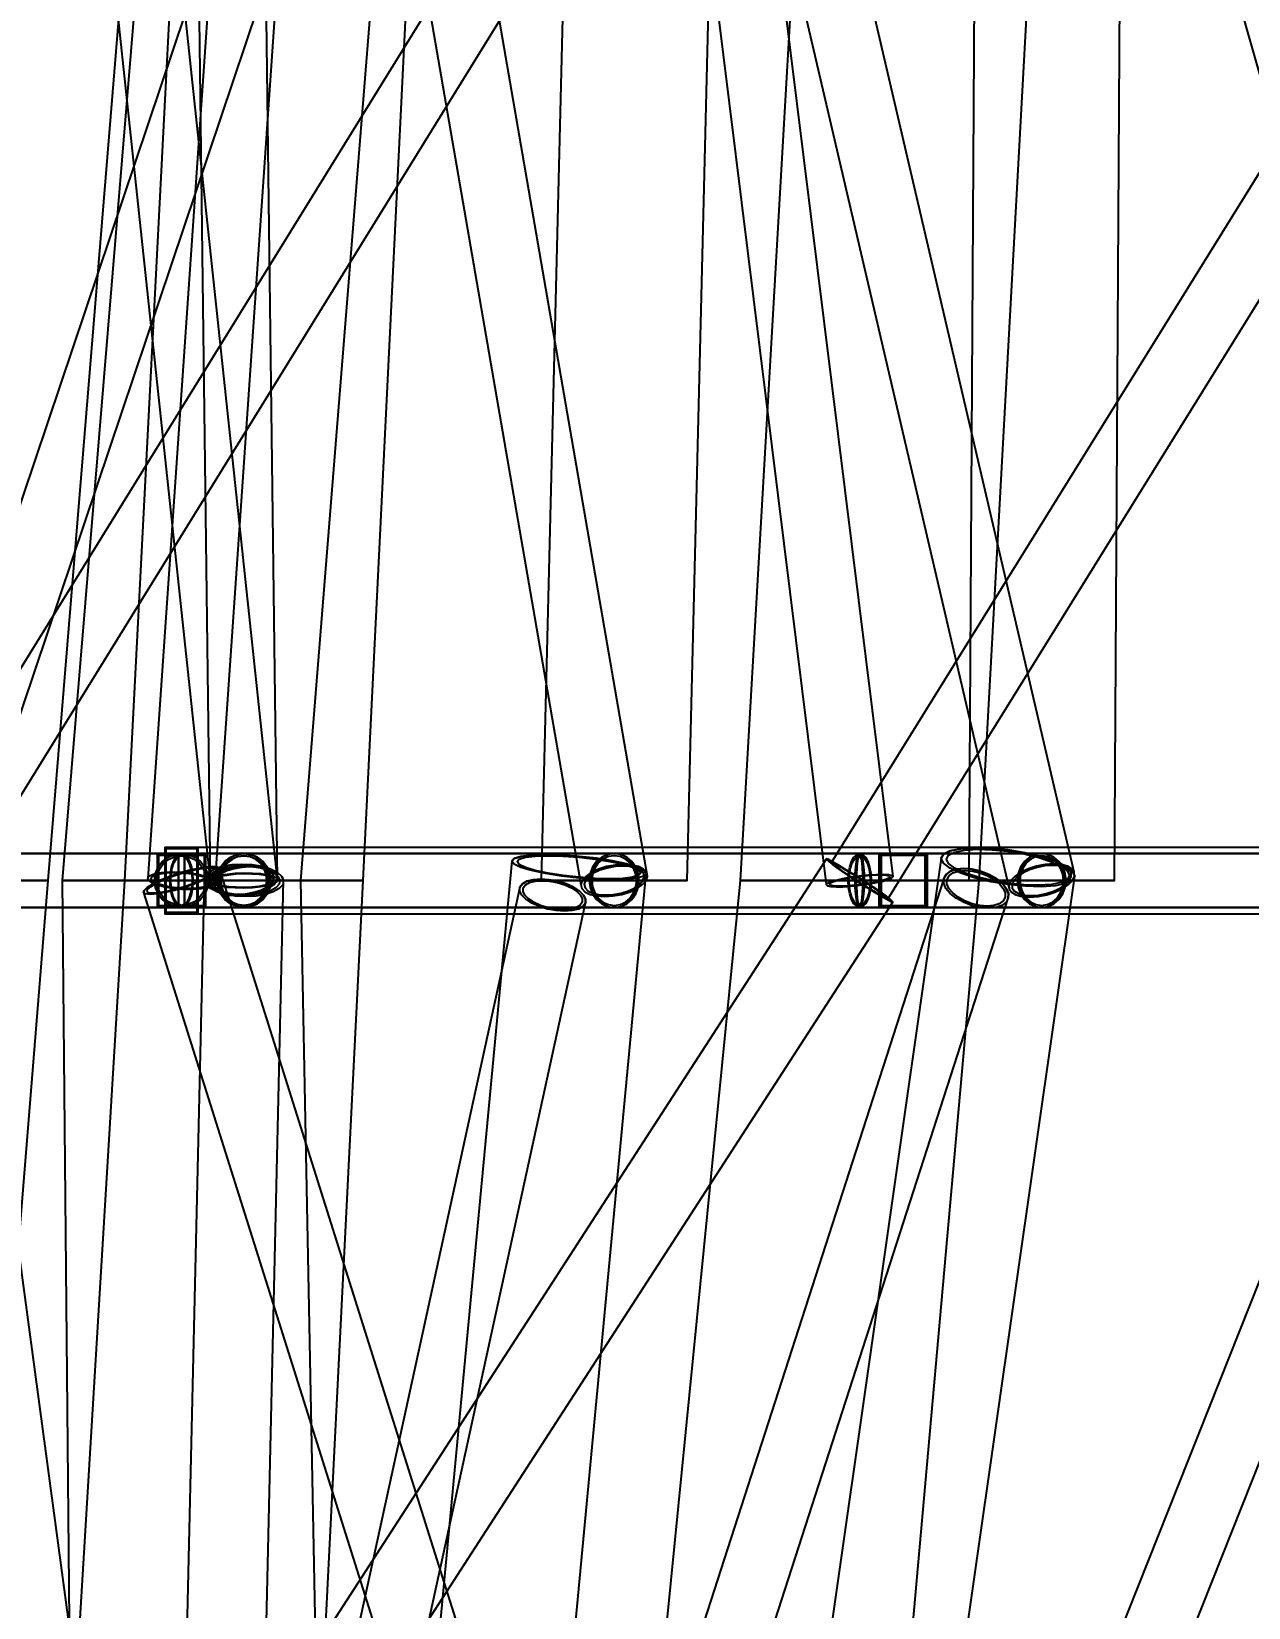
# Model space of a CAD drawing. Header units: millimetres. Extents: x -123812 to 252100, y -3000 to 639000.
# Drawn here: x -28749 to -19576, y 44520 to 56400 of the extents above; entities that cross this region are included whole.
import ezdxf

# ---------------------------------------------------------------- set-up
doc = ezdxf.new("R2010")
doc.units = ezdxf.units.MM
doc.layers.add('D-STR-DIM', color=7, linetype='Continuous', lineweight=13)
doc.layers.add('D-STR-STRC', color=7, linetype='Continuous', lineweight=25)
doc.styles.add('OpenSansCondensed-Light', font='OpenSansCondensed-Light.ttf')
doc.styles.add('TOWER_UNICODE', font='Arial Unicode.ttf')
doc.dimstyles.new('EZDXF', dxfattribs={"dimtxt": 0.25, "dimasz": 0.175, "dimexe": 0.375, "dimexo": 0.125, "dimgap": 0.1, "dimtad": 1, "dimlfac": 100, "dimzin": 12, "dimdsep": 46, "dimtxsty": 'OpenSansCondensed-Light', "dimblk": 'ARCHTICK', "dimcen": 2.5, "dimazin": 3, "dimtfac": 0.5, "dimtmove": 2, "dimatfit": 3})

# ---------------------------------------------------------------- blocks, each defined once
blk = doc.blocks.new('_ARCHTICK')
at = {"color": 0, "linetype": 'BYBLOCK', "const_width": 0.15}
blk.add_lwpolyline([(-0.5, -0.5), (0.5, 0.5)], dxfattribs=at)

msp = doc.modelspace()

# ---------------------------------------------------------------- linework, layer by layer
at = {"layer": 'D-STR-STRC'}
for points in [[(-21355.6, 75081.2), (-29764, 50081.2), (-29761, 50078.4), (-29741.8, 50070.3), (-29707.9, 50057.4), (-29661.4, 50040.6), (-29605.5, 50021), (-29544.1, 50000), (-29481.3, 49979), (-29421.4, 49959.4), (-29368.6, 49942.6), (-29326.3, 49929.7), (-29297.5, 49921.6), (-29284.1, 49918.8), (-20875.8, 74918.8)], [(-26148.6, 75016.4), (-27872.2, 50016.4), (-27863.6, 49999.2), (-27838.3, 49982.1), (-27798, 49966.3), (-27745.5, 49952.7), (-27684.4, 49942.4), (-27618.8, 49936), (-27553.2, 49933.9), (-27492.1, 49936.4), (-27439.6, 49943.1), (-27399.3, 49953.8), (-27374, 49967.6), (-27365.4, 49983.6), (-25641.8, 74983.6)], [(-27721.8, 74996.9), (-27402.4, 49996.9), (-27393.7, 49982.8), (-27368.4, 49969.8), (-27328, 49958.9), (-27275.4, 49950.8), (-27214.1, 49946.1), (-27148.4, 49945), (-27082.7, 49947.7), (-27021.4, 49953.9), (-26968.8, 49963.3), (-26928.5, 49975.2), (-26903.1, 49988.8), (-26894.4, 50003.1), (-27213.9, 75003.1)], [(-25863.1, 74969.3), (-22758.9, 49969.3), (-22750.3, 49961.1), (-22725.1, 49955.5), (-22685.1, 49952.9), (-22632.9, 49953.6), (-22572.1, 49957.4), (-22506.8, 49964.1), (-22441.6, 49973.3), (-22380.8, 49984.3), (-22328.6, 49996.3), (-22288.5, 50008.6), (-22263.3, 50020.3), (-22254.7, 50030.7), (-25358.9, 75030.7)], [(-29310.2, 49865.7), (-21588.6, 62365.7), (-21587.6, 62370.3), (-21601.2, 62383.7), (-21628.5, 62405.1), (-21667.7, 62432.9), (-21716, 62465.2), (-21770.3, 62500), (-21826.7, 62534.8), (-21881.5, 62567.1), (-21930.9, 62594.9), (-21971.6, 62616.3), (-22000.7, 62629.7), (-22016.3, 62634.3), (-29737.9, 50134.3)], [(-14968.4, 62634.5), (-22720.8, 50134.5), (-22721.1, 50129.9), (-22706.8, 50116.5), (-22678.8, 50095.1), (-22639.1, 50067.3), (-22590.4, 50034.8), (-22536, 50000), (-22479.6, 49965.2), (-22425.1, 49932.7), (-22376.1, 49904.9), (-22336.1, 49883.5), (-22307.6, 49870.1), (-22292.8, 49865.5), (-14540.4, 62365.5)], [(-28733.1, 62470.5), (-27400.6, 49970.5), (-27387.5, 49943), (-27358, 49919.5), (-27314.3, 49901.3), (-27259.2, 49890), (-27196.6, 49886.1), (-27130.8, 49890), (-27066.1, 49901.3), (-27007, 49919.5), (-26957.6, 49943), (-26921.1, 49970.5), (-26900.2, 50000), (-26896.2, 50029.5), (-28228.6, 62529.5)], [(-26768.8, 62468.8), (-24607.9, 49968.8), (-24601.1, 49939.7), (-24577.7, 49914.7), (-24539.2, 49895.5), (-24488.3, 49883.4), (-24428.5, 49879.3), (-24363.8, 49883.4), (-24298.6, 49895.5), (-24237.4, 49914.7), (-24184.3, 49939.7), (-24143, 49968.8), (-24116.3, 50000), (-24106, 50031.2), (-26266.9, 62531.2)], [(-24295.6, 62437), (-21380.8, 49937), (-21362.6, 49910.9), (-21328.9, 49890.8), (-21281.9, 49878.3), (-21225, 49874), (-21161.9, 49878.3), (-21097, 49890.8), (-21034.6, 49910.9), (-20979.2, 49937), (-20934.3, 49967.4), (-20903.1, 50000), (-20887.7, 50032.6), (-20889.2, 50063), (-23804, 62563)], [(-21304.2, 62435), (-17742.6, 49935), (-17728.8, 49908.1), (-17699.2, 49887.4), (-17655.8, 49874.4), (-17601.6, 49870), (-17540.3, 49874.4), (-17476.1, 49887.4), (-17413.3, 49908.1), (-17356.3, 49935), (-17308.8, 49966.4), (-17274.2, 50000), (-17254.8, 50033.6), (-17251.9, 50065), (-20813.5, 62565)], [(-30346.9, 37336.6), (-22256.1, 49836.6), (-22258.1, 49842.1), (-22277, 49858.5), (-22311.6, 49884.4), (-22359.5, 49918.3), (-22417.4, 49957.7), (-22481.4, 50000), (-22547.1, 50042.3), (-22610.1, 50081.7), (-22666.1, 50115.6), (-22711.2, 50141.5), (-22742.4, 50157.9), (-22757.5, 50163.4), (-30848.2, 37663.4)], [(-29524.1, 49796.8), (-22506.8, 49796.8), (-22497.2, 49803.7), (-22488.2, 49824), (-22480.5, 49856.3), (-22474.6, 49898.4), (-22470.8, 49947.4), (-22469.6, 50000), (-22470.8, 50052.6), (-22474.6, 50101.6), (-22480.5, 50143.7), (-22488.2, 50176), (-22497.2, 50196.3), (-22506.8, 50203.2), (-29524.1, 50203.2)], [(-29524.1, 49796.8), (-27148.4, 49796.8), (-27098.8, 49803.7), (-27052.6, 49824), (-27012.9, 49856.3), (-26982.5, 49898.4), (-26963.3, 49947.4), (-26956.8, 50000), (-26963.3, 50052.6), (-26982.5, 50101.6), (-27012.9, 50143.7), (-27052.6, 50176), (-27098.8, 50196.3), (-27148.4, 50203.2), (-29524.1, 50203.2)], [(-29524.1, 49796.8), (-27148.4, 49796.8), (-27098.8, 49803.7), (-27052.6, 49824), (-27012.9, 49856.3), (-26982.5, 49898.4), (-26963.3, 49947.4), (-26956.8, 50000), (-26963.3, 50052.6), (-26982.5, 50101.6), (-27012.9, 50143.7), (-27052.6, 50176), (-27098.8, 50196.3), (-27148.4, 50203.2), (-29524.1, 50203.2)], [(-29524.1, 49796.8), (-22506.8, 49796.8), (-22497.2, 49803.7), (-22488.2, 49824), (-22480.5, 49856.3), (-22474.6, 49898.4), (-22470.8, 49947.4), (-22469.6, 50000), (-22470.8, 50052.6), (-22474.6, 50101.6), (-22480.5, 50143.7), (-22488.2, 50176), (-22497.2, 50196.3), (-22506.8, 50203.2), (-29524.1, 50203.2)], [(-25303, 37453.6), (-24116.4, 50053.6), (-24133.7, 50076.5), (-24184.2, 50100.9), (-24264.6, 50125.3), (-24369.4, 50148), (-24491.3, 50167.4), (-24622.3, 50182.2), (-24753.2, 50191.4), (-24875.2, 50194.3), (-24979.9, 50190.9), (-25060.3, 50181.3), (-25110.8, 50166.1), (-25128.1, 50146.4), (-26314.6, 37546.4)], [(-22687.7, 37432.8), (-20885.7, 50032.8), (-20902.8, 50068.9), (-20953.1, 50107.1), (-21033.1, 50144.8), (-21137.3, 50179.5), (-21258.6, 50208.8), (-21388.9, 50230.6), (-21519.1, 50243.6), (-21640.5, 50246.7), (-21744.7, 50239.9), (-21824.7, 50223.5), (-21875, 50198.7), (-21892.1, 50167.2), (-23694.1, 37567.2)], [(-22686, 37577.4), (-17786.2, 49906.2), (-17786.2, 49945.5), (-17802.5, 49987.7), (-17834, 50029.9), (-17878.6, 50069.2), (-17933.3, 50103), (-17994.3, 50128.9), (-18057.5, 50145.2), (-18118.5, 50150.7), (-18173.2, 50145.2), (-18217.9, 50128.9), (-18249.5, 50103), (-18265.9, 50069.2), (-23165.7, 37740.4)], [(-15185.2, 50203.2), (-22506.8, 50203.2), (-22514, 50196.3), (-22520.6, 50176), (-22526.3, 50143.7), (-22530.7, 50101.6), (-22533.5, 50052.6), (-22534.4, 50000), (-22533.5, 49947.4), (-22530.7, 49898.4), (-22526.3, 49856.3), (-22520.6, 49824), (-22514, 49803.7), (-22506.8, 49796.8), (-15185.2, 49796.8)], [(-17497.3, 50203.2), (-21135, 50203.2), (-21181.3, 50196.3), (-21224.4, 50176), (-21261.4, 50143.7), (-21289.8, 50101.6), (-21307.7, 50052.6), (-21313.8, 50000), (-21307.7, 49947.4), (-21289.8, 49898.4), (-21261.4, 49856.3), (-21224.4, 49824), (-21181.3, 49803.7), (-21135, 49796.8), (-17497.3, 49796.8)], [(-27543.3, 37533.7), (-29226.3, 50033.7), (-29236.8, 50065), (-29266.9, 50092), (-29314.5, 50112.6), (-29376.4, 50125.6), (-29448.4, 50130.1), (-29525.5, 50125.6), (-29602.5, 50112.6), (-29674.2, 50092), (-29735.7, 50065), (-29782.7, 50033.7), (-29812.1, 50000), (-29821.8, 49966.3), (-28138.8, 37466.3)], [(-23396.8, 37591.1), (-27333, 50091.1), (-27348.5, 50101.6), (-27382.4, 50105.2), (-27432.5, 50101.6), (-27495.2, 50091.1), (-27566.3, 50074.4), (-27641.1, 50052.6), (-27714.3, 50027.2), (-27781, 50000), (-27836.6, 49972.8), (-27877.4, 49947.4), (-27900.6, 49925.6), (-27904.6, 49908.9), (-23968.4, 37408.9)], [(-27137, 37500), (-26848.8, 50000), (-26862.7, 50031.4), (-26896.1, 50060.7), (-26946.7, 50085.9), (-27011, 50105.2), (-27084.7, 50117.3), (-27162.7, 50121.4), (-27239.7, 50117.3), (-27310.6, 50105.2), (-27370.4, 50085.9), (-27415, 50060.7), (-27441.5, 50031.4), (-27448, 50000), (-27736.2, 37500)], [(-25333.9, 37635.3), (-21386.4, 49866.5), (-21385.9, 49902.4), (-21401.9, 49940.9), (-21433.4, 49979.4), (-21478.3, 50015.3), (-21533.5, 50046.1), (-21595.1, 50069.8), (-21659.1, 50084.6), (-21721.1, 50089.7), (-21776.8, 50084.6), (-21822.4, 50069.8), (-21854.9, 50046.1), (-21872, 50015.3), (-25819.5, 37784.1)], [(-27212.7, 37739.6), (-24574.4, 49829.1), (-24572.9, 49858.3), (-24588.4, 49889.5), (-24619.6, 49920.8), (-24664.6, 49949.9), (-24720.2, 49975), (-24782.7, 49994.2), (-24847.7, 50006.2), (-24910.9, 50010.3), (-24968, 50006.2), (-25015.1, 49994.2), (-25048.9, 49975), (-25067.1, 49949.9), (-27705.4, 37860.4)]]:
    msp.add_lwpolyline(points, dxfattribs=at)
for points in [[(-30424.1, 50000), (-28624.1, 50000), (-27597.3, 62500), (-29364.3, 62500)], [(-28518.8, 50000), (-26718.8, 50000), (-25716.3, 62500), (-27483.3, 62500)], [(-28048.4, 50000), (-26248.4, 50000), (-25634.4, 62500), (-27401.3, 62500)], [(-24906.9, 50000), (-23806.9, 50000), (-23501, 62500), (-24598.6, 62500)], [(-23406.8, 50000), (-21606.8, 50000), (-20919, 62500), (-22686, 62500)], [(-21685, 50000), (-20585, 50000), (-20510, 62500), (-21607.7, 62500)], [(-29531.5, 49800), (-13819.9, 49800), (-13819.9, 50200), (-29531.5, 50200)], [(-27821.3, 50000), (-27814.4, 49947.4), (-27794.2, 49898.4), (-27762, 49856.3), (-27720.1, 49824), (-27671.2, 49803.7), (-27618.8, 49796.8), (-27148.4, 49796.8), (-27096, 49803.7), (-27047.2, 49824), (-27005.2, 49856.3), (-26973, 49898.4), (-26952.8, 49947.4), (-26945.9, 50000), (-26952.8, 50052.6), (-26973, 50101.6), (-27005.2, 50143.7), (-27047.2, 50176), (-27096, 50196.3), (-27148.4, 50203.2), (-27618.8, 50203.2), (-27671.2, 50196.3), (-27720.1, 50176), (-27762, 50143.7), (-27794.2, 50101.6), (-27814.4, 50052.6)], [(-27416.3, 50000), (-27423.2, 49947.4), (-27443.4, 49898.4), (-27475.6, 49856.3), (-27517.6, 49824), (-27566.4, 49803.7), (-27618.8, 49796.8), (-27671.2, 49803.7), (-27720.1, 49824), (-27762, 49856.3), (-27794.2, 49898.4), (-27814.4, 49947.4), (-27821.3, 50000), (-27814.4, 50052.6), (-27794.2, 50101.6), (-27762, 50143.7), (-27720.1, 50176), (-27671.2, 50196.3), (-27618.8, 50203.2), (-27566.4, 50196.3), (-27517.6, 50176), (-27475.6, 50143.7), (-27443.4, 50101.6), (-27423.2, 50052.6)], [(-27432.3, 50000), (-27438.6, 49951.5), (-27457.3, 49906.4), (-27486.9, 49867.6), (-27525.5, 49837.9), (-27570.5, 49819.2), (-27618.8, 49812.8), (-27667.1, 49819.2), (-27712.1, 49837.9), (-27750.7, 49867.6), (-27780.4, 49906.4), (-27799, 49951.5), (-27805.4, 50000), (-27799, 50048.5), (-27780.4, 50093.6), (-27750.7, 50132.4), (-27712.1, 50162.1), (-27667.1, 50180.8), (-27618.8, 50187.2), (-27570.5, 50180.8), (-27525.5, 50162.1), (-27486.9, 50132.4), (-27457.3, 50093.6), (-27438.6, 50048.5)], [(-27802.8, 49800), (-21994.9, 49800), (-21994.9, 50200), (-27802.8, 50200)], [(-27434.8, 50200), (-27802.8, 50200), (-27802.8, 49800), (-27434.8, 49800)], [(-27445.8, 50188), (-27791.8, 50188), (-27791.8, 49812), (-27445.8, 49812)], [(-27743.8, 49750), (-5244.4, 49750), (-5244.4, 50250), (-27743.8, 50250)], [(-27493.8, 50250), (-27743.8, 50250), (-27743.8, 49750), (-27493.8, 49750)], [(-27499.8, 50238), (-27737.8, 50238), (-27737.8, 49762), (-27499.8, 49762)], [(-27705.4, 50000), (-27702.5, 49947.4), (-27693.8, 49898.4), (-27680, 49856.3), (-27662.1, 49824), (-27641.2, 49803.7), (-27618.8, 49796.8), (-22506.8, 49796.8), (-22484.4, 49803.7), (-22463.5, 49824), (-22445.6, 49856.3), (-22431.8, 49898.4), (-22423.2, 49947.4), (-22420.2, 50000), (-22423.2, 50052.6), (-22431.8, 50101.6), (-22445.6, 50143.7), (-22463.5, 50176), (-22484.4, 50196.3), (-22506.8, 50203.2), (-27618.8, 50203.2), (-27641.2, 50196.3), (-27662.1, 50176), (-27680, 50143.7), (-27693.8, 50101.6), (-27702.5, 50052.6)], [(-27532.2, 50000), (-27535.2, 49947.4), (-27543.8, 49898.4), (-27557.6, 49856.3), (-27575.5, 49824), (-27596.4, 49803.7), (-27618.8, 49796.8), (-27641.2, 49803.7), (-27662.1, 49824), (-27680, 49856.3), (-27693.8, 49898.4), (-27702.5, 49947.4), (-27705.4, 50000), (-27702.5, 50052.6), (-27693.8, 50101.6), (-27680, 50143.7), (-27662.1, 50176), (-27641.2, 50196.3), (-27618.8, 50203.2), (-27596.4, 50196.3), (-27575.5, 50176), (-27557.6, 50143.7), (-27543.8, 50101.6), (-27535.2, 50052.6)], [(-27539, 50000), (-27541.7, 49951.5), (-27549.7, 49906.4), (-27562.4, 49867.6), (-27578.9, 49837.9), (-27598.2, 49819.2), (-27618.8, 49812.8), (-27639.5, 49819.2), (-27658.7, 49837.9), (-27675.2, 49867.6), (-27687.9, 49906.4), (-27695.9, 49951.5), (-27698.6, 50000), (-27695.9, 50048.5), (-27687.9, 50093.6), (-27675.2, 50132.4), (-27658.7, 50162.1), (-27639.5, 50180.8), (-27618.8, 50187.2), (-27598.2, 50180.8), (-27578.9, 50162.1), (-27562.4, 50132.4), (-27549.7, 50093.6), (-27541.7, 50048.5)], [(-27643, 49800), (-13803.1, 49800), (-13803.1, 50200), (-27643, 50200)], [(-27594.6, 50200), (-27643, 50200), (-27643, 49800), (-27594.6, 49800)], [(-27596.1, 50188), (-27641.6, 50188), (-27641.6, 49812), (-27596.1, 49812)], [(-26945.9, 50000), (-26952.8, 49947.4), (-26973, 49898.4), (-27005.2, 49856.3), (-27047.2, 49824), (-27096, 49803.7), (-27148.4, 49796.8), (-27200.8, 49803.7), (-27249.7, 49824), (-27291.6, 49856.3), (-27323.8, 49898.4), (-27344, 49947.4), (-27350.9, 50000), (-27344, 50052.6), (-27323.8, 50101.6), (-27291.6, 50143.7), (-27249.7, 50176), (-27200.8, 50196.3), (-27148.4, 50203.2), (-27096, 50196.3), (-27047.2, 50176), (-27005.2, 50143.7), (-26973, 50101.6), (-26952.8, 50052.6)], [(-27340, 50000), (-27333.5, 49947.4), (-27314.4, 49898.4), (-27283.9, 49856.3), (-27244.2, 49824), (-27198, 49803.7), (-27148.4, 49796.8), (-27098.8, 49803.7), (-27052.6, 49824), (-27012.9, 49856.3), (-26982.5, 49898.4), (-26963.3, 49947.4), (-26956.8, 50000), (-26963.3, 50052.6), (-26982.5, 50101.6), (-27012.9, 50143.7), (-27052.6, 50176), (-27098.8, 50196.3), (-27148.4, 50203.2), (-27198, 50196.3), (-27244.2, 50176), (-27283.9, 50143.7), (-27314.4, 50101.6), (-27333.5, 50052.6)], [(-27340, 50000), (-27333.5, 49947.4), (-27314.4, 49898.4), (-27283.9, 49856.3), (-27244.2, 49824), (-27198, 49803.7), (-27148.4, 49796.8), (-27098.8, 49803.7), (-27052.6, 49824), (-27012.9, 49856.3), (-26982.5, 49898.4), (-26963.3, 49947.4), (-26956.8, 50000), (-26963.3, 50052.6), (-26982.5, 50101.6), (-27012.9, 50143.7), (-27052.6, 50176), (-27098.8, 50196.3), (-27148.4, 50203.2), (-27198, 50196.3), (-27244.2, 50176), (-27283.9, 50143.7), (-27314.4, 50101.6), (-27333.5, 50052.6)], [(-27336.6, 50000), (-27330.1, 49947.4), (-27311.3, 49898.4), (-27281.4, 49856.3), (-27242.5, 49824), (-27197.1, 49803.7), (-27148.4, 49796.8), (-24356.9, 49796.8), (-24308.2, 49803.7), (-24262.9, 49824), (-24223.9, 49856.3), (-24194, 49898.4), (-24175.2, 49947.4), (-24168.8, 50000), (-24175.2, 50052.6), (-24194, 50101.6), (-24223.9, 50143.7), (-24262.9, 50176), (-24308.2, 50196.3), (-24356.9, 50203.2), (-27148.4, 50203.2), (-27197.1, 50196.3), (-27242.5, 50176), (-27281.4, 50143.7), (-27311.3, 50101.6), (-27330.1, 50052.6)], [(-27336.6, 50000), (-27330.1, 49947.4), (-27311.3, 49898.4), (-27281.4, 49856.3), (-27242.5, 49824), (-27197.1, 49803.7), (-27148.4, 49796.8), (-27099.7, 49803.7), (-27054.3, 49824), (-27015.4, 49856.3), (-26985.5, 49898.4), (-26966.7, 49947.4), (-26960.3, 50000), (-26966.7, 50052.6), (-26985.5, 50101.6), (-27015.4, 50143.7), (-27054.3, 50176), (-27099.7, 50196.3), (-27148.4, 50203.2), (-27197.1, 50196.3), (-27242.5, 50176), (-27281.4, 50143.7), (-27311.3, 50101.6), (-27330.1, 50052.6)], [(-26961.9, 50000), (-26968.2, 49951.5), (-26986.8, 49906.4), (-27016.5, 49867.6), (-27055.1, 49837.9), (-27100.1, 49819.2), (-27148.4, 49812.8), (-27196.7, 49819.2), (-27241.7, 49837.9), (-27280.3, 49867.6), (-27310, 49906.4), (-27328.6, 49951.5), (-27335, 50000), (-27328.6, 50048.5), (-27310, 50093.6), (-27280.3, 50132.4), (-27241.7, 50162.1), (-27196.7, 50180.8), (-27148.4, 50187.2), (-27100.1, 50180.8), (-27055.1, 50162.1), (-27016.5, 50132.4), (-26986.8, 50093.6), (-26968.2, 50048.5)], [(-27324.9, 50000), (-27318.9, 49951.5), (-27301.3, 49906.4), (-27273.2, 49867.6), (-27236.7, 49837.9), (-27194.1, 49819.2), (-27148.4, 49812.8), (-27102.7, 49819.2), (-27060.1, 49837.9), (-27023.6, 49867.6), (-26995.5, 49906.4), (-26977.9, 49951.5), (-26971.9, 50000), (-26977.9, 50048.5), (-26995.5, 50093.6), (-27023.6, 50132.4), (-27060.1, 50162.1), (-27102.7, 50180.8), (-27148.4, 50187.2), (-27194.1, 50180.8), (-27236.7, 50162.1), (-27273.2, 50132.4), (-27301.3, 50093.6), (-27318.9, 50048.5)], [(-27324.9, 50000), (-27318.9, 49951.5), (-27301.3, 49906.4), (-27273.2, 49867.6), (-27236.7, 49837.9), (-27194.1, 49819.2), (-27148.4, 49812.8), (-27102.7, 49819.2), (-27060.1, 49837.9), (-27023.6, 49867.6), (-26995.5, 49906.4), (-26977.9, 49951.5), (-26971.9, 50000), (-26977.9, 50048.5), (-26995.5, 50093.6), (-27023.6, 50132.4), (-27060.1, 50162.1), (-27102.7, 50180.8), (-27148.4, 50187.2), (-27194.1, 50180.8), (-27236.7, 50162.1), (-27273.2, 50132.4), (-27301.3, 50093.6), (-27318.9, 50048.5)], [(-27321.7, 50000), (-27315.8, 49951.5), (-27298.5, 49906.4), (-27271, 49867.6), (-27235.1, 49837.9), (-27193.3, 49819.2), (-27148.4, 49812.8), (-27103.5, 49819.2), (-27061.7, 49837.9), (-27025.8, 49867.6), (-26998.3, 49906.4), (-26981, 49951.5), (-26975.1, 50000), (-26981, 50048.5), (-26998.3, 50093.6), (-27025.8, 50132.4), (-27061.7, 50162.1), (-27103.5, 50180.8), (-27148.4, 50187.2), (-27193.3, 50180.8), (-27235.1, 50162.1), (-27271, 50132.4), (-27298.5, 50093.6), (-27315.8, 50048.5)], [(-24622.3, 50017.8), (-24753.2, 50032.6), (-24875.2, 50052), (-24979.9, 50074.7), (-25060.3, 50099.1), (-25110.8, 50123.5), (-25128.1, 50146.4), (-25110.8, 50166.1), (-25060.3, 50181.3), (-24979.9, 50190.9), (-24875.2, 50194.3), (-24753.2, 50191.4), (-24622.3, 50182.2), (-24491.3, 50167.4), (-24369.4, 50148), (-24264.6, 50125.3), (-24184.2, 50100.9), (-24133.7, 50076.5), (-24116.4, 50053.6), (-24133.7, 50033.9), (-24184.2, 50018.7), (-24264.6, 50009.1), (-24369.4, 50005.7), (-24491.3, 50008.6)], [(-24622.3, 50024.3), (-24742.9, 50037.9), (-24855.3, 50055.8), (-24951.8, 50076.7), (-25025.8, 50099.2), (-25072.4, 50121.7), (-25088.3, 50142.7), (-25072.4, 50160.9), (-25025.8, 50174.9), (-24951.8, 50183.7), (-24855.3, 50186.9), (-24742.9, 50184.2), (-24622.3, 50175.7), (-24501.7, 50162.1), (-24389.3, 50144.2), (-24292.8, 50123.3), (-24218.7, 50100.8), (-24172.1, 50078.3), (-24156.3, 50057.3), (-24172.1, 50039.1), (-24218.7, 50025.1), (-24292.8, 50016.3), (-24389.3, 50013.1), (-24501.7, 50015.8)], [(-24545.1, 50000), (-24538.7, 49947.4), (-24519.9, 49898.4), (-24490, 49856.3), (-24451, 49824), (-24405.6, 49803.7), (-24356.9, 49796.8), (-24308.2, 49803.7), (-24262.9, 49824), (-24223.9, 49856.3), (-24194, 49898.4), (-24175.2, 49947.4), (-24168.8, 50000), (-24175.2, 50052.6), (-24194, 50101.6), (-24223.9, 50143.7), (-24262.9, 50176), (-24308.2, 50196.3), (-24356.9, 50203.2), (-24405.6, 50196.3), (-24451, 50176), (-24490, 50143.7), (-24519.9, 50101.6), (-24538.7, 50052.6)], [(-24540.8, 50000), (-24534.5, 49947.4), (-24516.2, 49898.4), (-24486.9, 49856.3), (-24448.9, 49824), (-24404.5, 49803.7), (-24356.9, 49796.8), (-21135, 49796.8), (-21087.4, 49803.7), (-21043.1, 49824), (-21005, 49856.3), (-20975.8, 49898.4), (-20957.4, 49947.4), (-20951.2, 50000), (-20957.4, 50052.6), (-20975.8, 50101.6), (-21005, 50143.7), (-21043.1, 50176), (-21087.4, 50196.3), (-21135, 50203.2), (-24356.9, 50203.2), (-24404.5, 50196.3), (-24448.9, 50176), (-24486.9, 50143.7), (-24516.2, 50101.6), (-24534.5, 50052.6)], [(-24540.8, 50000), (-24534.5, 49947.4), (-24516.2, 49898.4), (-24486.9, 49856.3), (-24448.9, 49824), (-24404.5, 49803.7), (-24356.9, 49796.8), (-24309.4, 49803.7), (-24265, 49824), (-24226.9, 49856.3), (-24197.7, 49898.4), (-24179.4, 49947.4), (-24173.1, 50000), (-24179.4, 50052.6), (-24197.7, 50101.6), (-24226.9, 50143.7), (-24265, 50176), (-24309.4, 50196.3), (-24356.9, 50203.2), (-24404.5, 50196.3), (-24448.9, 50176), (-24486.9, 50143.7), (-24516.2, 50101.6), (-24534.5, 50052.6)], [(-24530.3, 50000), (-24524.4, 49951.5), (-24507.1, 49906.4), (-24479.5, 49867.6), (-24443.6, 49837.9), (-24401.8, 49819.2), (-24356.9, 49812.8), (-24312.1, 49819.2), (-24270.3, 49837.9), (-24234.4, 49867.6), (-24206.8, 49906.4), (-24189.5, 49951.5), (-24183.6, 50000), (-24189.5, 50048.5), (-24206.8, 50093.6), (-24234.4, 50132.4), (-24270.3, 50162.1), (-24312.1, 50180.8), (-24356.9, 50187.2), (-24401.8, 50180.8), (-24443.6, 50162.1), (-24479.5, 50132.4), (-24507.1, 50093.6), (-24524.4, 50048.5)], [(-24526.3, 50000), (-24520.5, 49951.5), (-24503.6, 49906.4), (-24476.7, 49867.6), (-24441.6, 49837.9), (-24400.8, 49819.2), (-24356.9, 49812.8), (-24313.1, 49819.2), (-24272.3, 49837.9), (-24237.2, 49867.6), (-24210.3, 49906.4), (-24193.3, 49951.5), (-24187.6, 50000), (-24193.3, 50048.5), (-24210.3, 50093.6), (-24237.2, 50132.4), (-24272.3, 50162.1), (-24313.1, 50180.8), (-24356.9, 50187.2), (-24400.8, 50180.8), (-24441.6, 50162.1), (-24476.7, 50132.4), (-24503.6, 50093.6), (-24520.5, 50048.5)], [(-22532.2, 50000), (-22466.5, 49957.7), (-22403.5, 49918.3), (-22347.5, 49884.4), (-22302.4, 49858.5), (-22271.3, 49842.1), (-22256.1, 49836.6), (-22258.1, 49842.1), (-22277, 49858.5), (-22311.6, 49884.4), (-22359.5, 49918.3), (-22417.4, 49957.7), (-22481.4, 50000), (-22547.1, 50042.3), (-22610.1, 50081.7), (-22666.1, 50115.6), (-22711.2, 50141.5), (-22742.4, 50157.9), (-22757.5, 50163.4), (-22755.5, 50157.9), (-22736.6, 50141.5), (-22702.1, 50115.6), (-22654.2, 50081.7), (-22596.3, 50042.3)], [(-22529.9, 50000), (-22470.3, 49961.7), (-22413.1, 49925.9), (-22362.4, 49895.2), (-22321.5, 49871.7), (-22293.3, 49856.9), (-22279.5, 49851.8), (-22281.3, 49856.9), (-22298.5, 49871.7), (-22329.8, 49895.2), (-22373.2, 49925.9), (-22425.7, 49961.7), (-22483.8, 50000), (-22543.4, 50038.3), (-22600.5, 50074.1), (-22651.2, 50104.8), (-22692.1, 50128.3), (-22720.4, 50143.1), (-22734.1, 50148.2), (-22732.3, 50143.1), (-22715.2, 50128.3), (-22683.8, 50104.8), (-22640.4, 50074.1), (-22587.9, 50038.3)], [(-22536, 50000), (-22479.6, 49965.2), (-22425.1, 49932.7), (-22376.1, 49904.9), (-22336.1, 49883.5), (-22307.6, 49870.1), (-22292.8, 49865.5), (-22292.5, 49870.1), (-22306.9, 49883.5), (-22334.8, 49904.9), (-22374.5, 49932.7), (-22423.2, 49965.2), (-22477.6, 50000), (-22534, 50034.8), (-22588.5, 50067.3), (-22637.5, 50095.1), (-22677.6, 50116.5), (-22706, 50129.9), (-22720.8, 50134.5), (-22721.1, 50129.9), (-22706.8, 50116.5), (-22678.8, 50095.1), (-22639.1, 50067.3), (-22590.4, 50034.8)], [(-22420.2, 50000), (-22423.2, 49947.4), (-22431.8, 49898.4), (-22445.6, 49856.3), (-22463.5, 49824), (-22484.4, 49803.7), (-22506.8, 49796.8), (-22529.2, 49803.7), (-22550.1, 49824), (-22568, 49856.3), (-22581.8, 49898.4), (-22590.5, 49947.4), (-22593.4, 50000), (-22590.5, 50052.6), (-22581.8, 50101.6), (-22568, 50143.7), (-22550.1, 50176), (-22529.2, 50196.3), (-22506.8, 50203.2), (-22484.4, 50196.3), (-22463.5, 50176), (-22445.6, 50143.7), (-22431.8, 50101.6), (-22423.2, 50052.6)], [(-22427, 50000), (-22429.8, 49951.5), (-22437.7, 49906.4), (-22450.4, 49867.6), (-22466.9, 49837.9), (-22486.2, 49819.2), (-22506.8, 49812.8), (-22527.5, 49819.2), (-22546.7, 49837.9), (-22563.2, 49867.6), (-22575.9, 49906.4), (-22583.9, 49951.5), (-22586.6, 50000), (-22583.9, 50048.5), (-22575.9, 50093.6), (-22563.2, 50132.4), (-22546.7, 50162.1), (-22527.5, 50180.8), (-22506.8, 50187.2), (-22486.2, 50180.8), (-22466.9, 50162.1), (-22450.4, 50132.4), (-22437.7, 50093.6), (-22429.8, 50048.5)], [(-22544.1, 50000), (-22542.8, 49947.4), (-22539.1, 49898.4), (-22533.1, 49856.3), (-22525.4, 49824), (-22516.5, 49803.7), (-22506.8, 49796.8), (-22497.2, 49803.7), (-22488.2, 49824), (-22480.5, 49856.3), (-22474.6, 49898.4), (-22470.8, 49947.4), (-22469.6, 50000), (-22470.8, 50052.6), (-22474.6, 50101.6), (-22480.5, 50143.7), (-22488.2, 50176), (-22497.2, 50196.3), (-22506.8, 50203.2), (-22516.5, 50196.3), (-22525.4, 50176), (-22533.1, 50143.7), (-22539.1, 50101.6), (-22542.8, 50052.6)], [(-22544.1, 50000), (-22542.8, 49947.4), (-22539.1, 49898.4), (-22533.1, 49856.3), (-22525.4, 49824), (-22516.5, 49803.7), (-22506.8, 49796.8), (-22497.2, 49803.7), (-22488.2, 49824), (-22480.5, 49856.3), (-22474.6, 49898.4), (-22470.8, 49947.4), (-22469.6, 50000), (-22470.8, 50052.6), (-22474.6, 50101.6), (-22480.5, 50143.7), (-22488.2, 50176), (-22497.2, 50196.3), (-22506.8, 50203.2), (-22516.5, 50196.3), (-22525.4, 50176), (-22533.1, 50143.7), (-22539.1, 50101.6), (-22542.8, 50052.6)], [(-22541.1, 50000), (-22540, 49951.5), (-22536.5, 49906.4), (-22531.1, 49867.6), (-22524, 49837.9), (-22515.7, 49819.2), (-22506.8, 49812.8), (-22497.9, 49819.2), (-22489.7, 49837.9), (-22482.6, 49867.6), (-22477.1, 49906.4), (-22473.7, 49951.5), (-22472.5, 50000), (-22473.7, 50048.5), (-22477.1, 50093.6), (-22482.6, 50132.4), (-22489.7, 50162.1), (-22497.9, 50180.8), (-22506.8, 50187.2), (-22515.7, 50180.8), (-22524, 50162.1), (-22531.1, 50132.4), (-22536.5, 50093.6), (-22540, 50048.5)], [(-22541.1, 50000), (-22540, 49951.5), (-22536.5, 49906.4), (-22531.1, 49867.6), (-22524, 49837.9), (-22515.7, 49819.2), (-22506.8, 49812.8), (-22497.9, 49819.2), (-22489.7, 49837.9), (-22482.6, 49867.6), (-22477.1, 49906.4), (-22473.7, 49951.5), (-22472.5, 50000), (-22473.7, 50048.5), (-22477.1, 50093.6), (-22482.6, 50132.4), (-22489.7, 50162.1), (-22497.9, 50180.8), (-22506.8, 50187.2), (-22515.7, 50180.8), (-22524, 50162.1), (-22531.1, 50132.4), (-22536.5, 50093.6), (-22540, 50048.5)], [(-22534.4, 50000), (-22533.5, 49947.4), (-22530.7, 49898.4), (-22526.3, 49856.3), (-22520.6, 49824), (-22514, 49803.7), (-22506.8, 49796.8), (-22499.7, 49803.7), (-22493, 49824), (-22487.3, 49856.3), (-22482.9, 49898.4), (-22480.2, 49947.4), (-22479.2, 50000), (-22480.2, 50052.6), (-22482.9, 50101.6), (-22487.3, 50143.7), (-22493, 50176), (-22499.7, 50196.3), (-22506.8, 50203.2), (-22514, 50196.3), (-22520.6, 50176), (-22526.3, 50143.7), (-22530.7, 50101.6), (-22533.5, 50052.6)], [(-22532.2, 50000), (-22531.4, 49951.5), (-22528.8, 49906.4), (-22524.8, 49867.6), (-22519.5, 49837.9), (-22513.4, 49819.2), (-22506.8, 49812.8), (-22500.2, 49819.2), (-22494.1, 49837.9), (-22488.8, 49867.6), (-22484.8, 49906.4), (-22482.3, 49951.5), (-22481.4, 50000), (-22482.3, 50048.5), (-22484.8, 50093.6), (-22488.8, 50132.4), (-22494.1, 50162.1), (-22500.2, 50180.8), (-22506.8, 50187.2), (-22513.4, 50180.8), (-22519.5, 50162.1), (-22524.8, 50132.4), (-22528.8, 50093.6), (-22531.4, 50048.5)], [(-21994.9, 50200), (-22363, 50200), (-22363, 49800), (-21994.9, 49800)], [(-22354.8, 49800), (-15416.1, 49800), (-15416.1, 50200), (-22354.8, 50200)], [(-22003.1, 50200), (-22354.8, 50200), (-22354.8, 49800), (-22003.1, 49800)], [(-22006, 50188), (-22351.9, 50188), (-22351.9, 49812), (-22006, 49812)], [(-22013.6, 50188), (-22344.3, 50188), (-22344.3, 49812), (-22013.6, 49812)], [(-21388.9, 49969.4), (-21519.1, 49991.2), (-21640.5, 50020.5), (-21744.7, 50055.2), (-21824.7, 50092.9), (-21875, 50131.1), (-21892.1, 50167.2), (-21875, 50198.7), (-21824.7, 50223.5), (-21744.7, 50239.9), (-21640.5, 50246.7), (-21519.1, 50243.6), (-21388.9, 50230.6), (-21258.6, 50208.8), (-21137.3, 50179.5), (-21033.1, 50144.8), (-20953.1, 50107.1), (-20902.8, 50068.9), (-20885.7, 50032.8), (-20902.8, 50001.3), (-20953.1, 49976.5), (-21033.1, 49960.1), (-21137.3, 49953.3), (-21258.6, 49956.4)], [(-21388.9, 49979.7), (-21508.9, 49999.8), (-21620.7, 50026.8), (-21716.7, 50058.7), (-21790.4, 50093.5), (-21836.7, 50128.7), (-21852.5, 50161.9), (-21836.7, 50191), (-21790.4, 50213.8), (-21716.7, 50228.9), (-21620.7, 50235.2), (-21508.9, 50232.3), (-21388.9, 50220.3), (-21268.9, 50200.2), (-21157.1, 50173.2), (-21061.1, 50141.3), (-20987.4, 50106.5), (-20941.1, 50071.3), (-20925.3, 50038.1), (-20941.1, 50009), (-20987.4, 49986.2), (-21061.1, 49971.1), (-21157.1, 49964.8), (-21268.9, 49967.7)], [(-21318.8, 50000), (-21312.6, 49947.4), (-21294.2, 49898.4), (-21265, 49856.3), (-21226.9, 49824), (-21182.6, 49803.7), (-21135, 49796.8), (-21087.4, 49803.7), (-21043.1, 49824), (-21005, 49856.3), (-20975.8, 49898.4), (-20957.4, 49947.4), (-20951.2, 50000), (-20957.4, 50052.6), (-20975.8, 50101.6), (-21005, 50143.7), (-21043.1, 50176), (-21087.4, 50196.3), (-21135, 50203.2), (-21182.6, 50196.3), (-21226.9, 50176), (-21265, 50143.7), (-21294.2, 50101.6), (-21312.6, 50052.6)], [(-21313.8, 50000), (-21307.7, 49947.4), (-21289.8, 49898.4), (-21261.4, 49856.3), (-21224.4, 49824), (-21181.3, 49803.7), (-21135, 49796.8), (-21088.7, 49803.7), (-21045.6, 49824), (-21008.6, 49856.3), (-20980.2, 49898.4), (-20962.3, 49947.4), (-20956.2, 50000), (-20962.3, 50052.6), (-20980.2, 50101.6), (-21008.6, 50143.7), (-21045.6, 50176), (-21088.7, 50196.3), (-21135, 50203.2), (-21181.3, 50196.3), (-21224.4, 50176), (-21261.4, 50143.7), (-21289.8, 50101.6), (-21307.7, 50052.6)], [(-21304.4, 50000), (-21298.6, 49951.5), (-21281.7, 49906.4), (-21254.8, 49867.6), (-21219.7, 49837.9), (-21178.8, 49819.2), (-21135, 49812.8), (-21091.2, 49819.2), (-21050.3, 49837.9), (-21015.2, 49867.6), (-20988.3, 49906.4), (-20971.4, 49951.5), (-20965.6, 50000), (-20971.4, 50048.5), (-20988.3, 50093.6), (-21015.2, 50132.4), (-21050.3, 50162.1), (-21091.2, 50180.8), (-21135, 50187.2), (-21178.8, 50180.8), (-21219.7, 50162.1), (-21254.8, 50132.4), (-21281.7, 50093.6), (-21298.6, 50048.5)], [(-21299.7, 50000), (-21294.1, 49951.5), (-21277.6, 49906.4), (-21251.5, 49867.6), (-21217.3, 49837.9), (-21177.6, 49819.2), (-21135, 49812.8), (-21092.4, 49819.2), (-21052.7, 49837.9), (-21018.5, 49867.6), (-20992.4, 49906.4), (-20975.9, 49951.5), (-20970.3, 50000), (-20975.9, 50048.5), (-20992.4, 50093.6), (-21018.5, 50132.4), (-21052.7, 50162.1), (-21092.4, 50180.8), (-21135, 50187.2), (-21177.6, 50180.8), (-21217.3, 50162.1), (-21251.5, 50132.4), (-21277.6, 50093.6), (-21294.1, 50048.5)], [(-27456.6, 50000), (-27523.3, 49972.8), (-27596.6, 49947.4), (-27671.3, 49925.6), (-27742.4, 49908.9), (-27805.2, 49898.4), (-27855.2, 49894.8), (-27889.1, 49898.4), (-27904.6, 49908.9), (-27900.6, 49925.6), (-27877.4, 49947.4), (-27836.6, 49972.8), (-27781, 50000), (-27714.3, 50027.2), (-27641.1, 50052.6), (-27566.3, 50074.4), (-27495.2, 50091.1), (-27432.5, 50101.6), (-27382.4, 50105.2), (-27348.5, 50101.6), (-27333, 50091.1), (-27337, 50074.4), (-27360.2, 50052.6), (-27401, 50027.2)], [(-27471.8, 50000), (-27532.3, 49975.3), (-27598.6, 49952.3), (-27666.4, 49932.6), (-27730.9, 49917.4), (-27787.8, 49907.9), (-27833.1, 49904.7), (-27863.9, 49907.9), (-27877.9, 49917.4), (-27874.3, 49932.6), (-27853.3, 49952.3), (-27816.3, 49975.3), (-27765.8, 50000), (-27705.4, 50024.7), (-27639, 50047.7), (-27571.2, 50067.4), (-27506.7, 50082.6), (-27449.9, 50092.1), (-27404.5, 50095.3), (-27373.7, 50092.1), (-27359.7, 50082.6), (-27363.3, 50067.4), (-27384.3, 50047.7), (-27421.3, 50024.7)], [(-27618.8, 49936), (-27684.4, 49942.4), (-27745.5, 49952.7), (-27798, 49966.3), (-27838.3, 49982.1), (-27863.6, 49999.2), (-27872.2, 50016.4), (-27863.6, 50032.4), (-27838.3, 50046.2), (-27798, 50056.9), (-27745.5, 50063.6), (-27684.4, 50066.1), (-27618.8, 50064), (-27553.2, 50057.6), (-27492.1, 50047.3), (-27439.6, 50033.7), (-27399.3, 50017.9), (-27374, 50000.8), (-27365.4, 49983.6), (-27374, 49967.6), (-27399.3, 49953.8), (-27439.6, 49943.1), (-27492.1, 49936.4), (-27553.2, 49933.9)], [(-27618.8, 49942.3), (-27677.9, 49948), (-27733.1, 49957.4), (-27780.4, 49969.6), (-27816.7, 49983.9), (-27839.5, 49999.3), (-27847.3, 50014.8), (-27839.5, 50029.2), (-27816.7, 50041.6), (-27780.4, 50051.3), (-27733.1, 50057.4), (-27677.9, 50059.6), (-27618.8, 50057.7), (-27559.7, 50052), (-27504.6, 50042.6), (-27457.2, 50030.4), (-27420.9, 50016.1), (-27398.1, 50000.7), (-27390.3, 49985.2), (-27398.1, 49970.8), (-27420.9, 49958.4), (-27457.2, 49948.7), (-27504.6, 49942.6), (-27559.7, 49940.4)], [(-26848.8, 50000), (-26855.3, 49968.6), (-26881.8, 49939.3), (-26926.5, 49914.1), (-26986.2, 49894.8), (-27057.1, 49882.7), (-27134.1, 49878.6), (-27212.1, 49882.7), (-27285.8, 49894.8), (-27350.1, 49914.1), (-27400.7, 49939.3), (-27434.1, 49968.6), (-27448, 50000), (-27441.5, 50031.4), (-27415, 50060.7), (-27370.4, 50085.9), (-27310.6, 50105.2), (-27239.7, 50117.3), (-27162.7, 50121.4), (-27084.7, 50117.3), (-27011, 50105.2), (-26946.7, 50085.9), (-26896.1, 50060.7), (-26862.7, 50031.4)], [(-26876.8, 50000), (-26882.7, 49971.5), (-26906.7, 49944.9), (-26947.2, 49922.1), (-27001.4, 49904.6), (-27065.6, 49893.6), (-27135.5, 49889.9), (-27206.2, 49893.6), (-27273, 49904.6), (-27331.3, 49922.1), (-27377.2, 49944.9), (-27407.4, 49971.5), (-27420, 50000), (-27414.1, 50028.5), (-27390.1, 50055.1), (-27349.6, 50077.9), (-27295.4, 50095.4), (-27231.2, 50106.4), (-27161.4, 50110.1), (-27090.6, 50106.4), (-27023.8, 50095.4), (-26965.5, 50077.9), (-26919.6, 50055.1), (-26889.4, 50028.5)], [(-27148.4, 50055), (-27214.1, 50052.3), (-27275.4, 50046.1), (-27328, 50036.7), (-27368.4, 50024.8), (-27393.7, 50011.2), (-27402.4, 49996.9), (-27393.7, 49982.8), (-27368.4, 49969.8), (-27328, 49958.9), (-27275.4, 49950.8), (-27214.1, 49946.1), (-27148.4, 49945), (-27082.7, 49947.7), (-27021.4, 49953.9), (-26968.8, 49963.3), (-26928.5, 49975.2), (-26903.1, 49988.8), (-26894.4, 50003.1), (-26903.1, 50017.2), (-26928.5, 50030.2), (-26968.8, 50041.1), (-27021.4, 50049.2), (-27082.7, 50053.9)], [(-27396.6, 50000), (-27400.6, 49970.5), (-27387.5, 49943), (-27358, 49919.5), (-27314.3, 49901.3), (-27259.2, 49890), (-27196.6, 49886.1), (-27130.8, 49890), (-27066.1, 49901.3), (-27007, 49919.5), (-26957.6, 49943), (-26921.1, 49970.5), (-26900.2, 50000), (-26896.2, 50029.5), (-26909.3, 50057), (-26938.8, 50080.5), (-26982.5, 50098.7), (-27037.6, 50110), (-27100.2, 50113.9), (-27166.1, 50110), (-27230.7, 50098.7), (-27289.8, 50080.5), (-27339.2, 50057), (-27375.7, 50029.5)], [(-27148.4, 50049.6), (-27207.7, 50047.2), (-27262.9, 50041.5), (-27310.3, 50033.1), (-27346.7, 50022.4), (-27369.6, 50010.1), (-27377.4, 49997.2), (-27369.6, 49984.5), (-27346.7, 49972.8), (-27310.3, 49963), (-27262.9, 49955.7), (-27207.7, 49951.4), (-27148.4, 49950.4), (-27089.1, 49952.8), (-27033.9, 49958.5), (-26986.5, 49966.9), (-26950.1, 49977.6), (-26927.2, 49989.9), (-26919.4, 50002.8), (-26927.2, 50015.5), (-26950.1, 50027.2), (-26986.5, 50037), (-27033.9, 50044.3), (-27089.1, 50048.6)], [(-27372.2, 50000), (-27375.8, 49973.4), (-27363.9, 49948.6), (-27337.4, 49927.4), (-27297.9, 49911.1), (-27248.3, 49900.8), (-27191.9, 49897.3), (-27132.5, 49900.8), (-27074.2, 49911.1), (-27020.9, 49927.4), (-26976.4, 49948.6), (-26943.5, 49973.4), (-26924.6, 50000), (-26921, 50026.6), (-26932.9, 50051.4), (-26959.4, 50072.6), (-26998.9, 50088.9), (-27048.5, 50099.2), (-27104.9, 50102.7), (-27164.3, 50099.2), (-27222.6, 50088.9), (-27275.9, 50072.6), (-27320.5, 50051.4), (-27353.3, 50026.6)], [(-24597.6, 50000), (-24607.9, 49968.8), (-24601.1, 49939.7), (-24577.7, 49914.7), (-24539.2, 49895.5), (-24488.3, 49883.4), (-24428.5, 49879.3), (-24363.8, 49883.4), (-24298.6, 49895.5), (-24237.4, 49914.7), (-24184.3, 49939.7), (-24143, 49968.8), (-24116.3, 50000), (-24106, 50031.2), (-24112.8, 50060.3), (-24136.2, 50085.3), (-24174.7, 50104.5), (-24225.5, 50116.6), (-24285.4, 50120.7), (-24350.1, 50116.6), (-24415.3, 50104.5), (-24476.5, 50085.3), (-24529.5, 50060.3), (-24570.8, 50031.2)], [(-24573.9, 50000), (-24583.2, 49971.8), (-24577.1, 49945.6), (-24556, 49923.1), (-24521.3, 49905.8), (-24475.4, 49894.9), (-24421.5, 49891.2), (-24363.1, 49894.9), (-24304.3, 49905.8), (-24249.2, 49923.1), (-24201.3, 49945.6), (-24164.1, 49971.8), (-24140, 50000), (-24130.7, 50028.2), (-24136.8, 50054.4), (-24157.9, 50076.9), (-24192.6, 50094.2), (-24238.5, 50105.1), (-24292.4, 50108.8), (-24350.8, 50105.1), (-24409.5, 50094.2), (-24464.7, 50076.9), (-24512.6, 50054.4), (-24549.8, 50028.2)], [(-22506.8, 49964.1), (-22572.1, 49957.4), (-22632.9, 49953.6), (-22685.1, 49952.9), (-22725.1, 49955.5), (-22750.3, 49961.1), (-22758.9, 49969.3), (-22750.3, 49979.7), (-22725.1, 49991.4), (-22685.1, 50003.7), (-22632.9, 50015.7), (-22572.1, 50026.7), (-22506.8, 50035.9), (-22441.6, 50042.6), (-22380.8, 50046.4), (-22328.6, 50047.1), (-22288.5, 50044.5), (-22263.3, 50038.9), (-22254.7, 50030.7), (-22263.3, 50020.3), (-22288.5, 50008.6), (-22328.6, 49996.3), (-22380.8, 49984.3), (-22441.6, 49973.3)], [(-22506.8, 49967.6), (-22565.6, 49961.6), (-22620.5, 49958.2), (-22667.5, 49957.6), (-22703.7, 49959.9), (-22726.4, 49964.9), (-22734.1, 49972.3), (-22726.4, 49981.7), (-22703.7, 49992.2), (-22667.5, 50003.3), (-22620.5, 50014.2), (-22565.6, 50024.1), (-22506.8, 50032.4), (-22448, 50038.4), (-22393.2, 50041.8), (-22346.1, 50042.4), (-22310, 50040.1), (-22287.3, 50035.1), (-22279.5, 50027.7), (-22287.3, 50018.3), (-22310, 50007.8), (-22346.1, 49996.7), (-22393.2, 49985.8), (-22448, 49975.9)], [(-22533.2, 50000), (-22482.3, 49968.6), (-22433.2, 49939.4), (-22389, 49914.2), (-22352.9, 49895), (-22327.2, 49882.9), (-22313.9, 49878.7), (-22313.6, 49882.9), (-22326.5, 49895), (-22351.7, 49914.2), (-22387.5, 49939.4), (-22431.4, 49968.6), (-22480.5, 50000), (-22531.3, 50031.4), (-22580.5, 50060.6), (-22624.6, 50085.8), (-22660.7, 50105), (-22686.4, 50117.1), (-22699.8, 50121.3), (-22700, 50117.1), (-22687.1, 50105), (-22661.9, 50085.8), (-22626.1, 50060.6), (-22582.2, 50031.4)], [(-21401.9, 49940.9), (-21385.9, 49902.4), (-21386.4, 49866.5), (-21403.5, 49835.7), (-21436, 49812), (-21481.6, 49797.2), (-21537.3, 49792.1), (-21599.3, 49797.2), (-21663.3, 49812), (-21724.9, 49835.7), (-21780.1, 49866.5), (-21825, 49902.4), (-21856.5, 49940.9), (-21872.5, 49979.4), (-21872, 50015.3), (-21854.9, 50046.1), (-21822.4, 50069.8), (-21776.8, 50084.6), (-21721.1, 50089.7), (-21659.1, 50084.6), (-21595.1, 50069.8), (-21533.5, 50046.1), (-21478.3, 50015.3), (-21433.4, 49979.4)], [(-21424.3, 49940.9), (-21409.8, 49906.2), (-21410.3, 49873.8), (-21425.7, 49846), (-21455, 49824.7), (-21496.1, 49811.3), (-21546.4, 49806.7), (-21602.2, 49811.3), (-21659.9, 49824.7), (-21715.5, 49846), (-21765.2, 49873.8), (-21805.7, 49906.2), (-21834.1, 49940.9), (-21848.6, 49975.6), (-21848.1, 50008), (-21832.7, 50035.8), (-21803.4, 50057.1), (-21762.3, 50070.5), (-21712, 50075.1), (-21656.2, 50070.5), (-21598.5, 50057.1), (-21542.9, 50035.8), (-21493.2, 50008), (-21452.7, 49975.6)], [(-21366.9, 50000), (-21382.3, 49967.4), (-21380.8, 49937), (-21362.6, 49910.9), (-21328.9, 49890.8), (-21281.9, 49878.3), (-21225, 49874), (-21161.9, 49878.3), (-21097, 49890.8), (-21034.6, 49910.9), (-20979.2, 49937), (-20934.3, 49967.4), (-20903.1, 50000), (-20887.7, 50032.6), (-20889.2, 50063), (-20907.4, 50089.1), (-20941.1, 50109.2), (-20988.1, 50121.7), (-21045, 50126), (-21108.1, 50121.7), (-21173, 50109.2), (-21235.4, 50089.1), (-21290.8, 50063), (-21335.7, 50032.6)], [(-21344.1, 50000), (-21357.9, 49970.6), (-21356.6, 49943.2), (-21340.2, 49919.6), (-21309.8, 49901.6), (-21267.5, 49890.2), (-21216.1, 49886.4), (-21159.2, 49890.2), (-21100.7, 49901.6), (-21044.5, 49919.6), (-20994.5, 49943.2), (-20954, 49970.6), (-20925.9, 50000), (-20912.1, 50029.4), (-20913.4, 50056.8), (-20929.8, 50080.4), (-20960.2, 50098.4), (-21002.5, 50109.8), (-21053.9, 50113.6), (-21110.8, 50109.8), (-21169.3, 50098.4), (-21225.5, 50080.4), (-21275.5, 50056.8), (-21316, 50029.4)], [(-31560.1, 37500), (-29635.1, 37500), (-28624.1, 50000), (-30424.1, 50000)], [(-28624.1, 50000), (-28654.7, 50000), (-28744.6, 50000), (-28887.7, 50000), (-29074.1, 50000), (-29291.1, 50000), (-29524.1, 50000), (-29757, 50000), (-29974.1, 50000), (-30160.5, 50000), (-30303.5, 50000), (-30393.4, 50000), (-30424.1, 50000), (-30393.4, 50000), (-30303.5, 50000), (-30160.5, 50000), (-29974.1, 50000), (-29757, 50000), (-29524.1, 50000), (-29291.1, 50000), (-29074.1, 50000), (-28887.7, 50000), (-28744.6, 50000), (-28654.7, 50000)], [(-28803.5, 37500), (-26878.5, 37500), (-26248.4, 50000), (-28048.4, 50000)], [(-28518.8, 50000), (-28399.1, 37500), (-26474.1, 37500), (-26718.8, 50000)], [(-26718.8, 50000), (-26749.5, 50000), (-26839.4, 50000), (-26982.4, 50000), (-27168.8, 50000), (-27385.9, 50000), (-27618.8, 50000), (-27851.7, 50000), (-28068.8, 50000), (-28255.2, 50000), (-28398.2, 50000), (-28488.1, 50000), (-28518.8, 50000), (-28488.1, 50000), (-28398.2, 50000), (-28255.2, 50000), (-28068.8, 50000), (-27851.7, 50000), (-27618.8, 50000), (-27385.9, 50000), (-27168.8, 50000), (-26982.4, 50000), (-26839.4, 50000), (-26749.5, 50000)], [(-26248.4, 50000), (-26279.1, 50000), (-26369, 50000), (-26512, 50000), (-26698.4, 50000), (-26915.5, 50000), (-27148.4, 50000), (-27381.3, 50000), (-27598.4, 50000), (-27784.8, 50000), (-27927.8, 50000), (-28017.7, 50000), (-28048.4, 50000), (-28017.7, 50000), (-27927.8, 50000), (-27784.8, 50000), (-27598.4, 50000), (-27381.3, 50000), (-27148.4, 50000), (-26915.5, 50000), (-26698.4, 50000), (-26512, 50000), (-26369, 50000), (-26279.1, 50000)], [(-24588.4, 49889.5), (-24572.9, 49858.3), (-24574.4, 49829.1), (-24592.7, 49804.1), (-24626.5, 49784.9), (-24673.5, 49772.9), (-24730.6, 49768.7), (-24793.8, 49772.9), (-24858.8, 49784.9), (-24921.3, 49804.1), (-24976.9, 49829.1), (-25021.9, 49858.3), (-25053.1, 49889.5), (-25068.6, 49920.8), (-25067.1, 49949.9), (-25048.9, 49975), (-25015.1, 49994.2), (-24968, 50006.2), (-24910.9, 50010.3), (-24847.7, 50006.2), (-24782.7, 49994.2), (-24720.2, 49975), (-24664.6, 49949.9), (-24619.6, 49920.8)], [(-24611.2, 49889.5), (-24597.3, 49861.3), (-24598.7, 49835.1), (-24615.1, 49812.5), (-24645.6, 49795.2), (-24688, 49784.3), (-24739.4, 49780.6), (-24796.4, 49784.3), (-24855.1, 49795.2), (-24911.4, 49812.5), (-24961.5, 49835.1), (-25002.1, 49861.3), (-25030.3, 49889.5), (-25044.2, 49917.7), (-25042.9, 49944), (-25026.4, 49966.5), (-24995.9, 49983.9), (-24953.5, 49994.7), (-24902.1, 49998.4), (-24845.1, 49994.7), (-24786.4, 49983.9), (-24730.1, 49966.5), (-24680, 49944), (-24639.4, 49917.7)], [(-23806.9, 50000), (-23825.7, 50000), (-23880.6, 50000), (-23968, 50000), (-24081.9, 50000), (-24214.6, 50000), (-24356.9, 50000), (-24499.3, 50000), (-24631.9, 50000), (-24745.9, 50000), (-24833.3, 50000), (-24888.2, 50000), (-24906.9, 50000), (-24888.2, 50000), (-24833.3, 50000), (-24745.9, 50000), (-24631.9, 50000), (-24499.3, 50000), (-24356.9, 50000), (-24214.6, 50000), (-24081.9, 50000), (-23968, 50000), (-23880.6, 50000), (-23825.7, 50000)], [(-23831.9, 50000), (-23849.8, 50000), (-23902.3, 50000), (-23985.7, 50000), (-24094.4, 50000), (-24221.1, 50000), (-24356.9, 50000), (-24492.8, 50000), (-24619.4, 50000), (-24728.2, 50000), (-24811.6, 50000), (-24864.1, 50000), (-24881.9, 50000), (-24864.1, 50000), (-24811.6, 50000), (-24728.2, 50000), (-24619.4, 50000), (-24492.8, 50000), (-24356.9, 50000), (-24221.1, 50000), (-24094.4, 50000), (-23985.7, 50000), (-23902.3, 50000), (-23849.8, 50000)], [(-24645.1, 37500), (-22720.1, 37500), (-21606.8, 50000), (-23406.8, 50000)], [(-21606.8, 50000), (-21637.5, 50000), (-21727.4, 50000), (-21870.4, 50000), (-22056.8, 50000), (-22273.9, 50000), (-22506.8, 50000), (-22739.8, 50000), (-22956.8, 50000), (-23143.2, 50000), (-23286.2, 50000), (-23376.1, 50000), (-23406.8, 50000), (-23376.1, 50000), (-23286.2, 50000), (-23143.2, 50000), (-22956.8, 50000), (-22739.8, 50000), (-22506.8, 50000), (-22273.9, 50000), (-22056.8, 50000), (-21870.4, 50000), (-21727.4, 50000), (-21637.5, 50000)], [(-20585, 50000), (-20603.7, 50000), (-20658.7, 50000), (-20746.1, 50000), (-20860, 50000), (-20992.7, 50000), (-21135, 50000), (-21277.4, 50000), (-21410, 50000), (-21523.9, 50000), (-21611.3, 50000), (-21666.3, 50000), (-21685, 50000), (-21666.3, 50000), (-21611.3, 50000), (-21523.9, 50000), (-21410, 50000), (-21277.4, 50000), (-21135, 50000), (-20992.7, 50000), (-20860, 50000), (-20746.1, 50000), (-20658.7, 50000), (-20603.7, 50000)], [(-20610, 50000), (-20627.9, 50000), (-20680.3, 50000), (-20763.8, 50000), (-20872.5, 50000), (-20999.1, 50000), (-21135, 50000), (-21270.9, 50000), (-21397.5, 50000), (-21506.2, 50000), (-21589.7, 50000), (-21642.1, 50000), (-21660, 50000), (-21642.1, 50000), (-21589.7, 50000), (-21506.2, 50000), (-21397.5, 50000), (-21270.9, 50000), (-21135, 50000), (-20999.1, 50000), (-20872.5, 50000), (-20763.8, 50000), (-20680.3, 50000), (-20627.9, 50000)]]:
    msp.add_lwpolyline(points, close=True, dxfattribs=at)

# ---------------------------------------------------------------- dimensions: what is measured, and where the dimension line sits
at = {"layer": 'D-STR-DIM'}
msp.add_linear_dim(base=(-112000, 0), p1=(0, 0), p2=(0, 634000), angle=90, dimstyle='EZDXF', override={"dimtxt": 8400, "dimasz": 3750, "dimexe": 2100, "dimexo": 1800, "dimgap": 2100, "dimtad": 1, "dimdec": 0, "dimlfac": 1, "dimlunit": 2, "dimtxsty": 'TOWER_UNICODE', "dimclrd": 7, "dimclre": 7, "dimclrt": 7}, dxfattribs=at).render()

doc.saveas('drawing.dxf')
